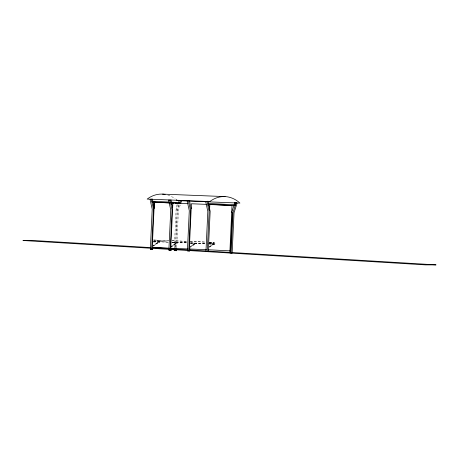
<?xml version="1.0" encoding="UTF-8"?>
<svg xmlns="http://www.w3.org/2000/svg" width="459" height="459" viewBox="0 0 459 459"><rect width="100%" height="100%" fill="white"/><g stroke="black" fill="none" stroke-linecap="round" stroke-linejoin="round"><path stroke-width="0.34" stroke-dasharray="2.29 1.72" d="M153.966 241.526L154.035 240.005L152.853 239.942L168.671 240.602M154.241 241.543L154.316 240.017L155.498 240.08L155.423 241.6M155.704 241.618L155.773 240.091L156.955 240.155L156.886 241.681M157.167 241.692L157.236 240.166L168.728 240.642M158.625 241.767L158.699 240.241L159.359 240.275A1.756 1.383 -87.7 0 1 159.875 241.537L159.87 241.83L152.635 241.457M159.382 241.801L159.359 242.272L159.755 242.289L159.778 241.818M174.34 247.252L176.354 204.089M175.407 247.12L177.117 210.492L179.165 204.094M175.682 247.103L177.403 210.274L179.285 204.393M176.709 247.172L178.419 210.543L180.467 204.146M177.444 242.518L177.421 242.989L177.822 243.006L177.84 242.536L170.696 242.174M195.907 243.253L195.884 243.718L196.28 243.735L196.303 243.264L189.16 242.909M209.424 243.218L209.47 242.203L210.658 242.266L210.583 243.786M210.865 243.804L210.933 242.277L212.115 242.341L212.047 243.861M213.51 243.936L213.578 242.415L212.397 242.352L212.322 243.878L209.149 243.729M213.785 243.953L213.854 242.427L214.519 242.461A1.756 1.383 -87.7 0 1 215.036 243.723L215.03 244.016L209.206 243.769M214.009 243.97L213.986 244.435L214.387 244.452L214.405 243.981M176.101 210.222L177.989 204.341M152.422 246.03L158.16 242.209L153.352 245.663M152.399 246.575L158.843 242.243L153.346 246.196M170.484 246.741L176.222 242.92L171.419 246.374M170.461 247.292L176.904 242.954L171.408 246.908M189.481 247.091L194.685 243.654L190.416 246.724M189.469 247.625L195.368 243.689L190.422 247.246M209.184 246.655L212.787 244.372L209.585 246.672M209.224 247.154L213.469 244.406L209.62 247.172M171.941 240.711L187.295 241.342M190.129 241.44L205.672 242.082M209.224 242.209L212.115 242.341M172.027 240.768L187.352 241.377M190.164 241.497L205.701 242.1M209.281 242.243L214.519 242.461M159.875 241.658L167.759 241.973M172.056 242.14L187.1 242.736M190.68 242.88L205.724 243.477M209.304 243.62L215.036 243.844M153.495 241.497L168.35 242.134M171.873 242.237L187.249 242.886L171.959 242.289M190.496 242.977L205.598 243.609M168.464 242.168L158.349 241.755L158.418 240.229L157.236 240.166M190.146 243.018L205.712 243.649M207.938 243.66L215.03 244.016M209.172 244.188L212.787 244.372M213.074 244.389L214.387 244.452M189.538 243.39L194.685 243.654M194.972 243.672L196.28 243.735M171.964 242.708L176.222 242.92M176.508 242.943L177.822 243.006M153.013 241.945L158.16 242.209M158.447 242.226L159.755 242.289M167.776 195.046A34.873 27.437 -87.7 0 1 175.114 198.799"/><path stroke-width="0.69" d="M151.361 249.421L150.34 249.369L152.21 209.218L150.047 199.355L152.336 199.034L154.402 208.461M153.989 207.043L154.213 202.299L155.641 202.367M150.34 249.369L152.663 249.472L152.761 247.349M169.899 250.155L168.878 250.103L170.754 209.952L168.585 200.09L169.887 200.141L172.05 210.004L170.174 250.155L171.201 250.207L171.299 248.084M171.523 204.375L171.591 202.976M176.675 247.877L176.543 250.694L174.219 250.591L174.351 247.757M174.219 250.591L175.522 250.643L175.654 247.808M188.437 250.889L187.415 250.838L189.292 210.687L187.123 200.824L188.115 200.451M187.415 250.838L189.739 250.941L189.837 248.818M205.953 251.572L207.829 211.421L205.666 201.558L207.95 201.237L210.165 211.306L208.277 251.675L205.953 251.572L206.98 251.624M208.604 205.844L208.667 204.444M209.545 210.606L209.832 204.496L232.002 205.632L229.839 252.794L232.162 252.898L234.038 212.746L237.108 203.148L234.859 202.626L231.72 212.425M230.487 252.817L232.374 212.448M229.839 252.794L231.135 252.846L233.023 212.477L236.161 202.677M178.614 202.385L179.245 200.422L181.494 200.944L180.674 203.503M179.498 203.744L180.542 200.474M187.123 200.824L189.412 200.503L191.202 208.65M162.515 194.117L225.099 196.595M209.757 201.558L147.173 199.08A34.873 27.437 -87.7 0 1 165.165 194.421M179.452 200.703L177.323 200.617A34.873 27.437 -87.7 0 0 176.233 199.682M180.875 200.761L187.278 201.013M189.412 201.099L205.77 201.742M207.904 201.828L239.902 203.096A34.873 27.437 -87.7 0 0 209.763 201.57M169.52 202.895L154.35 202.293L152.239 247.527L169.48 248.21M188.058 203.63L172.888 203.027L170.777 248.262L188.018 248.944M206.602 204.364L191.432 203.762L189.32 248.996L206.556 249.679M233.866 205.735L235.169 205.787M168.878 250.103L171.201 250.207M208.128 203.429L235.553 204.817M169.256 202.069L152.101 201.191L152.067 202.023L169.933 202.935M170.685 202.144L179.974 202.614L179.939 203.446L174.936 203.188M208.357 204.261L235.519 205.643M171.362 203.004L173.508 203.113M152.508 202.058L155.371 202.201M163.232 202.603L164.661 202.677M171.092 203.004L173.238 203.113M171.379 203.171L173.525 203.28M208.432 249.765L229.89 250.861M152.818 247.562L169.268 248.405M170.696 248.474L174.271 248.658M208.277 251.675L207.256 251.624L209.132 211.473L206.963 201.61M231.135 252.846L232.162 252.898M189.739 250.941L188.718 250.889L190.588 210.738L188.425 200.876M152.663 249.472L151.636 249.421L153.513 209.27L151.344 199.407M175.522 250.643L176.543 250.694M150.454 247.59L33.478 240.505L22.95 240.505L425.522 264.883L436.05 264.883L232.053 252.53M152.6 247.722L169.067 248.715M171.213 248.847L174.793 249.065M176.222 249.151L187.674 249.845M189.108 249.931L206.286 250.97M208.432 251.102L229.907 252.398M234.859 202.626L235.811 203.096M170.874 199.768L172.664 207.916"/></g></svg>
